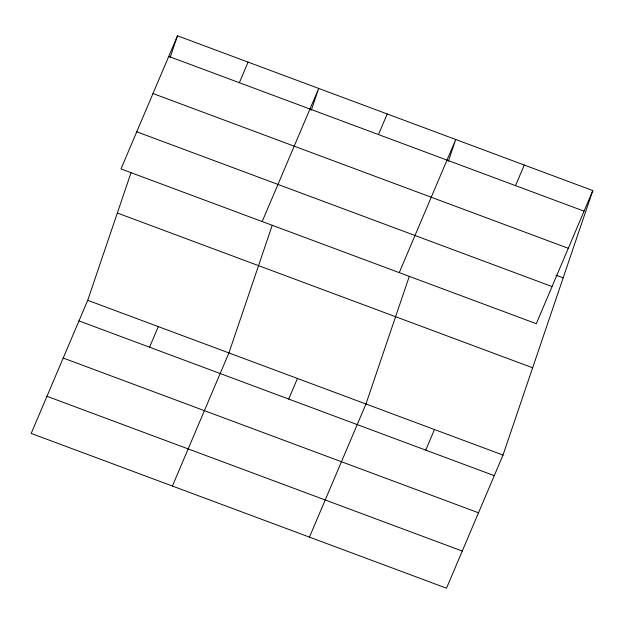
<?xml version="1.0" encoding="UTF-8"?>
<svg xmlns="http://www.w3.org/2000/svg" width="624" height="624" viewBox="0 0 624 624"><rect width="100%" height="100%" fill="white"/><g stroke="black" fill="none" stroke-linecap="round" stroke-linejoin="round"><path stroke-width="0.94" d="M592.8 190.57L536.289 323.692L120.986 168.932L177.497 35.81L592.8 190.57L503.014 455.068L446.503 588.19L31.2 433.43L87.711 300.308L131.048 172.645M170.087 57.626L177.497 35.81M272.251 225.264L228.914 352.927L172.403 486.049M311.29 110.245L318.7 88.429L262.189 221.551M409.297 276.338L365.96 403.993L309.449 537.124M448.344 161.32L455.746 139.495L399.243 272.626M239.359 82.711L248.095 62.119M149.565 347.209L158.309 326.617M378.479 134.558L387.223 113.966M288.694 399.056L297.437 378.456M515.533 185.632L524.277 165.032M425.747 450.13L434.483 429.53M168.753 56.402L584.056 211.169M152.989 93.538L568.292 248.305M555.953 275.168L563.168 277.852M136.75 131.797L552.053 286.564M117.335 213.018L532.639 367.786M87.711 300.308L503.014 455.068M78.967 320.9L494.27 475.667M63.203 358.036L478.507 512.795M46.964 396.295L462.267 551.054"/></g></svg>
